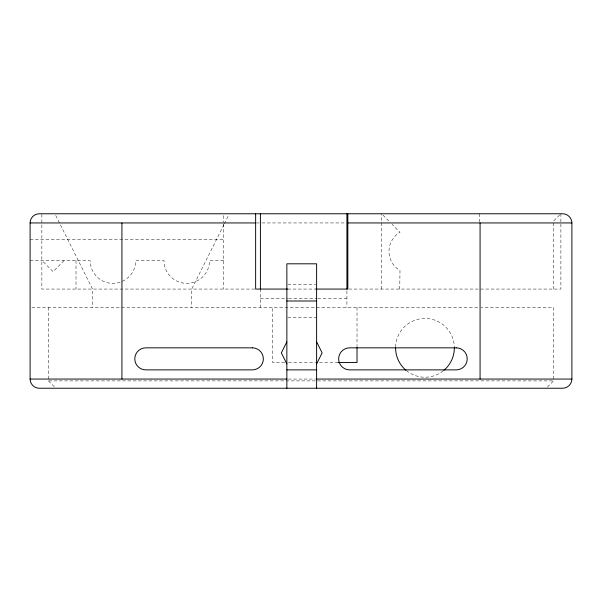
<?xml version="1.0" encoding="UTF-8"?>
<svg xmlns="http://www.w3.org/2000/svg" width="602" height="602" viewBox="0 0 602 602"><rect width="100%" height="100%" fill="white"/><g stroke="black" fill="none" stroke-linecap="round" stroke-linejoin="round"><path stroke-width="0.45" stroke-dasharray="3.01 2.26" d="M223.936 224.636L191.722 289.065L191.722 307.426M224.35 223.801L228.534 215.433M64.075 260.598L53.059 271.615L42.035 260.598M559.657 214.982L553.531 221.107L553.531 289.065M547.414 387.018L553.531 380.893L553.531 307.426L480.975 307.426M381.382 289.065L381.63 213.763M399.751 289.065L399.991 270.501A22.041 22.041 0 0 1 399.991 232.327L392.12 224.365M256.347 222.943L261.05 222.943M261.99 222.943L346.586 222.943M30.1 239.656L223.681 239.656M30.1 260.598L90.157 260.598A22.771 22.771 0 0 0 121.25 281.796M223.681 260.598L209.534 260.598A22.771 22.771 0 0 1 186.763 283.369A22.771 22.771 0 0 1 163.992 260.598L135.706 260.598A22.771 22.771 0 0 1 122.04 281.465M287.786 284.468L315.681 284.468M254.714 289.065L41.854 289.065L41.854 213.763M287.786 289.065L315.681 289.065M348.791 289.065L560.883 289.065L560.883 213.763M260.41 298.246L287.681 298.246M288.621 298.246L316.825 298.246M317.766 298.246L346.918 298.246M31.936 307.426L478.191 307.426M287.786 317.532L316.614 317.532M284.738 362.524L272.533 362.524L272.533 307.426M288.493 362.524L315.711 362.524M319.466 362.524L338.241 362.524M288.313 379.057L315.568 379.057M48.469 307.426L48.469 380.893L553.531 380.893M48.469 380.893L54.586 387.018M382.94 215.087L389.502 221.717M55.73 215.433L92.542 289.065L92.542 307.426M479.47 213.763L479.47 222.13M357.016 307.426L357.016 346.654M346.918 290.901L346.918 307.426M260.41 289.065L260.41 307.426M223.681 215.629L223.681 222.176M223.681 224.049L223.681 289.065M76.018 260.598L76.018 289.065M443.2 370.885A29.385 29.385 0 0 1 406.741 370.885M395.597 346.985A29.385 29.385 0 0 1 424.974 318.45A29.385 29.385 0 0 1 454.344 346.985"/><path stroke-width="0.9" d="M571.9 379.057C571.93 383.971 567.633 388.267 562.719 388.237L39.28 388.237A9.18 9.18 0 0 1 30.1 379.057L30.1 222.943A9.18 9.18 0 0 1 39.28 213.763L562.719 213.763C567.633 213.733 571.93 218.029 571.9 222.943L571.9 379.057L316.614 379.057M286.861 341.868L281.345 352.885L286.861 363.901M316.614 363.901L322.123 352.885L316.614 341.868M30.1 222.943L255.639 222.943M347.836 222.943L571.9 222.943M287.681 289.065L255.639 289.065L255.639 213.763M315.884 289.065L347.836 289.065L347.836 213.763M286.861 301L316.614 301M338.241 362.524L357.016 362.524L357.016 347.587M286.861 369.876L316.614 369.876M30.1 379.057L286.861 379.057M480.072 222.943L480.072 379.057M346.918 213.763L346.918 289.065M316.614 388.237L316.614 263.811L286.861 263.811L286.861 388.237M260.41 213.763L260.41 289.065M121.928 222.943L121.928 379.057M454.359 347.836A29.385 29.385 0 0 1 443.862 370.343M406.079 370.343A29.385 29.385 0 0 1 395.582 347.836M252.328 347.836L145.804 347.836A11.017 11.017 0 0 0 134.788 358.852A11.017 11.017 0 0 0 145.804 369.876L252.328 369.876A11.017 11.017 0 0 0 263.352 358.852A11.017 11.017 0 0 0 252.328 347.836M456.196 347.836L349.672 347.836A11.017 11.017 0 0 0 338.648 358.852A11.017 11.017 0 0 0 349.672 369.876L456.196 369.876A11.017 11.017 0 0 0 467.212 358.852A11.017 11.017 0 0 0 456.196 347.836"/></g></svg>
